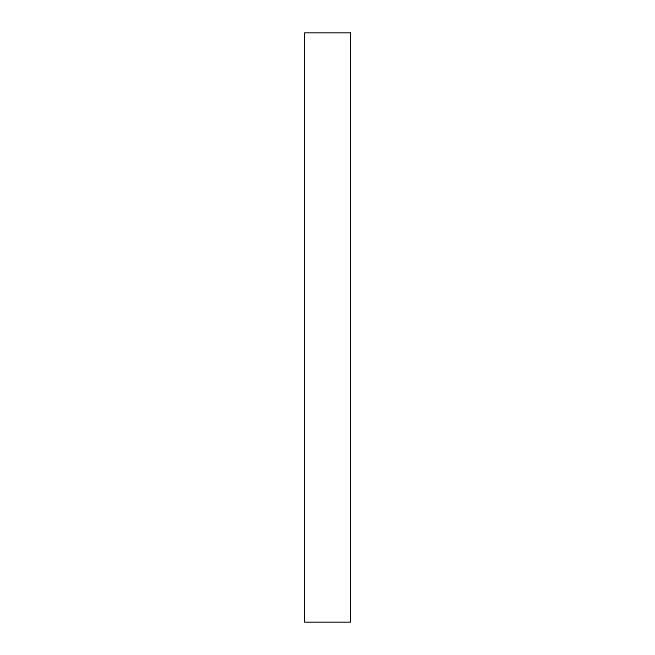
<?xml version="1.0" encoding="UTF-8"?>
<svg xmlns="http://www.w3.org/2000/svg" width="655" height="655" viewBox="0 0 655 655"><rect width="100%" height="100%" fill="white"/><g stroke="black" fill="none" stroke-linecap="round" stroke-linejoin="round"><path stroke-width="0.98" d="M350.499 32.75L304.501 32.75L304.501 622.25L350.499 622.25L350.499 32.75"/></g></svg>
